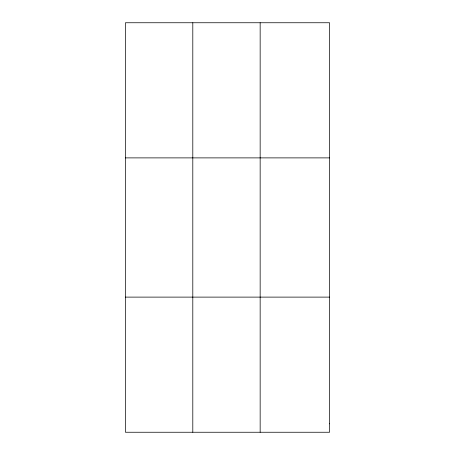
<?xml version="1.0" encoding="UTF-8"?>
<svg xmlns="http://www.w3.org/2000/svg" width="455" height="455" viewBox="0 0 455 455"><rect width="100%" height="100%" fill="white"/><g stroke="black" fill="none" stroke-linecap="round" stroke-linejoin="round"><path stroke-width="0.68" d="M192.801 432.25L192.801 22.75M260.158 432.25L260.158 22.75M125.438 157.885L329.562 157.885M125.438 297.115L329.562 297.115M329.562 423.804L329.562 432.25L125.438 432.25L125.438 22.75L329.562 22.75L329.562 423.804"/></g></svg>
